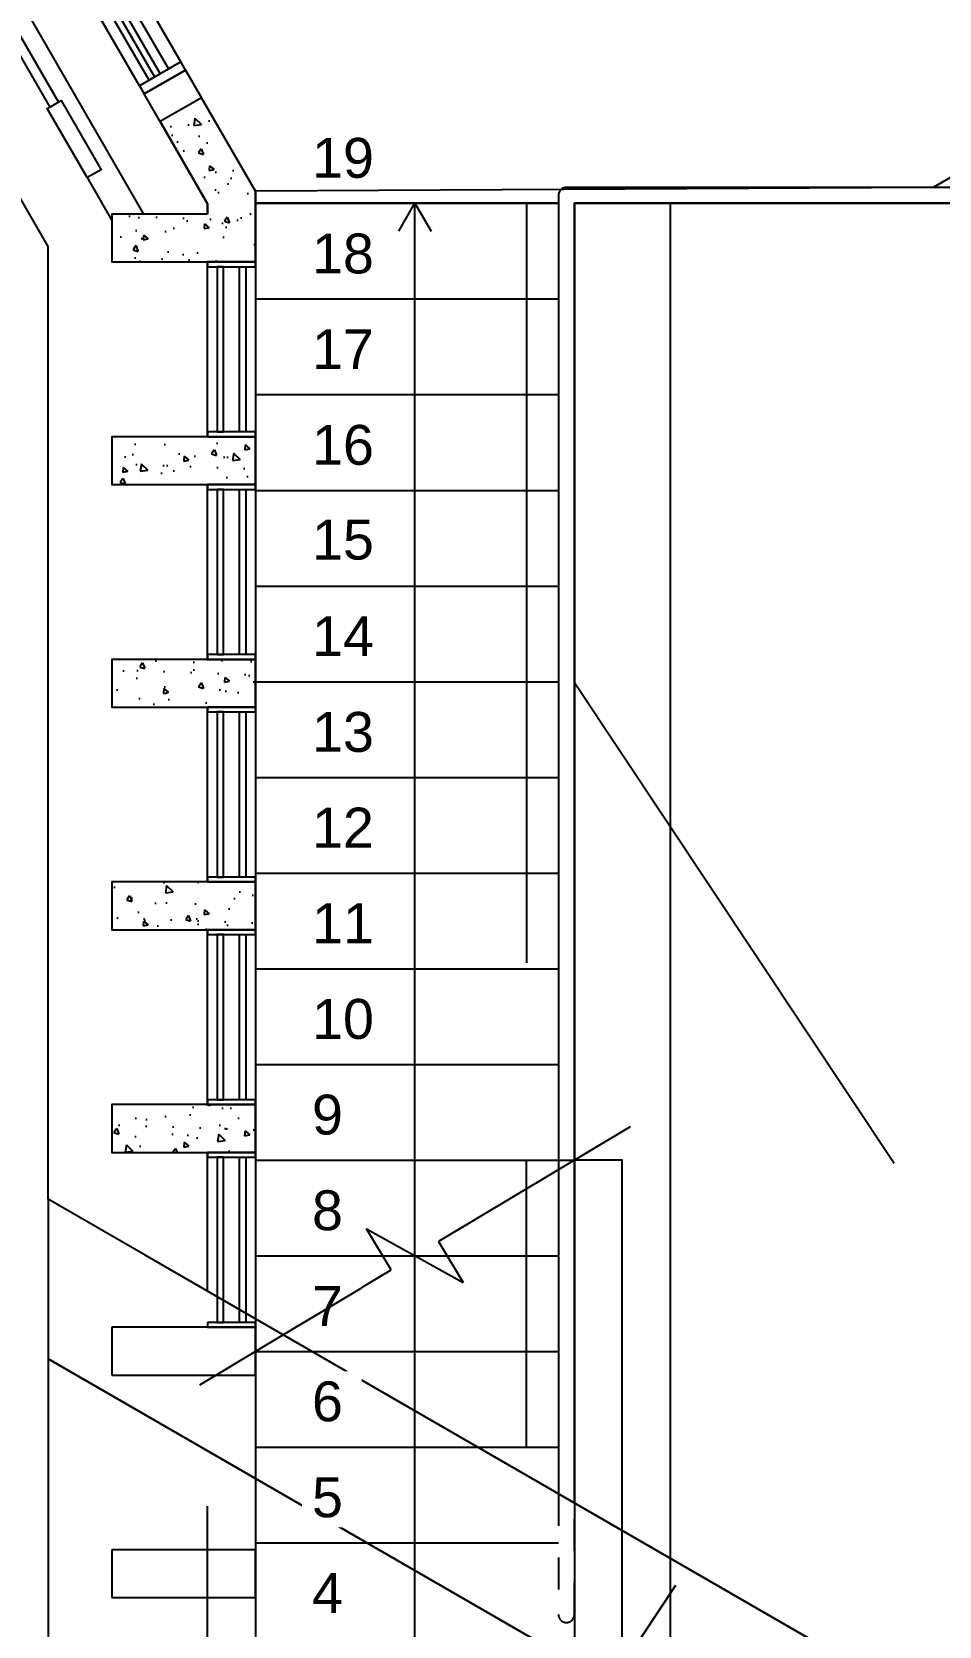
# Model space of a CAD drawing. Header units: metres. Extents: x 97 to 197, y 104 to 205.
# Drawn here: x 123.025 to 125.87, y 114.172 to 119.171 of the extents above; entities that cross this region are included whole.
import ezdxf

# ---------------------------------------------------------------- set-up
doc = ezdxf.new("R2010")
doc.units = ezdxf.units.M
doc.linetypes.add('ACAD_ISO12W100', pattern=[21, 12, -3, 0, -3, 0, -3])
doc.linetypes.add('Projeção', pattern=[3.96875, 2.38125, -1.5875])
doc.layers.get('0').update_dxf_attribs({"plot": 0})
doc.layers.add('00-AUX2', color=30, linetype='Continuous', plot=False)
doc.layers.add('01-Defpoints', color=7, linetype='Continuous', plot=False)
for name, color, linetype in [('1-ALV_CORTE', 5, 'Continuous'), ('10-PROJ_SUP', 2, 'ACAD_ISO12W100'), ('11-ESQ_CORTE', 3, 'Continuous'), ('12-ESQ_VISTA', 4, 'Continuous'), ('13-EST_PILARES', 6, 'Continuous'), ('15-COTAS', 14, 'Continuous'), ('18-HATCH', 1, 'Continuous'), ('2-ALV_VISTA', 3, 'Continuous'), ('5-PISO', 1, 'Continuous'), ('7-PISO_INF', 253, 'Continuous'), ('9-PROJ_INF', 8, 'Projeção'), ('TEXT', 1, 'Continuous')]:
    doc.layers.add(name, color=color, linetype=linetype)
doc.styles.add('Arial', font='arial.ttf', dxfattribs={"height": 125})
doc.styles.get("Standard").update_dxf_attribs({"font": 'arial.ttf', "height": 2.5})
doc.dimstyles.new('COTA ANOTATIVA', dxfattribs={"dimtxt": 2.5, "dimasz": 2.5, "dimexe": 2, "dimexo": 1, "dimgap": 0.5, "dimtad": 1, "dimzin": 4, "dimdsep": 46, "dimtxsty": 'Standard', "dimblk": 'ARCHTICK', "dimcen": 1, "dimclrd": 256, "dimclre": 256, "dimclrt": 256, "dimazin": 0, "dimtfac": 1, "dimtofl": 0, "dimtmove": 1, "dimatfit": 3, "dimldrblk": 'DOT', "dimfxl": 2, "dimfxlon": 1, "dimtolj": 1, "dimtzin": 0, "dimarcsym": 0})

# ---------------------------------------------------------------- blocks, each defined once
blk = doc.blocks.new('J_CORRER_3F')
at = {"layer": '1-ALV_CORTE', "ltscale": 0.01}
for p, q in [((-0.075, 0.1299), (0, 0)), ((-0.075, 0.1299), (0, 0)), ((-1.3524, -0.6076), (-1.2774, -0.7375))]:
    blk.add_line(p, q, dxfattribs=at)
at = {"layer": '1-ALV_CORTE'}
blk.add_line((-1.3524, -0.6076), (-1.2774, -0.7375), dxfattribs=at)
at = {"layer": '11-ESQ_CORTE', "ltscale": 0.1}
for points in [[(-0.026, -0.015), (0, 0), (-0.075, 0.1299), (-0.101, 0.1149)], [(-0.4865, -0.2174), (-0.0535, 0.0326), (-0.0435, 0.0153), (-0.4765, -0.2347)], [(-0.8955, -0.4189), (-0.4625, -0.1689), (-0.4525, -0.1862), (-0.8855, -0.4362)], [(-1.3089, -0.6229), (-0.8759, -0.3729), (-0.8659, -0.3902), (-1.2989, -0.6402)], [(-1.2774, -0.7375), (-1.2514, -0.7225), (-1.3264, -0.5926), (-1.3524, -0.6076)]]:
    blk.add_lwpolyline(points, close=True, dxfattribs=at)
at = {"layer": '2-ALV_VISTA', "ltscale": 0.1}
for p, q in [((-0.101, 0.1149), (-1.3264, -0.5926)), ((-0.026, -0.015), (-1.2514, -0.7225))]:
    blk.add_line(p, q, dxfattribs=at)
at = {"layer": '7-PISO_INF', "ltscale": 0.1}
for p, q in [((-0.8709, -0.3816), (-0.0785, 0.0759)), ((-0.4575, -0.1775), (-0.0635, 0.05)), ((-0.4815, -0.226), (-1.2739, -0.6835)), ((-0.8905, -0.4275), (-1.2889, -0.6575))]:
    blk.add_line(p, q, dxfattribs=at)
at = {"layer": 'TEXT', "ltscale": 0.1}
for points in [[(-0.265, 0.099), (-0.4382, -0.001)], [(-0.4132, 0.0424), (-0.4382, -0.001), (-0.3882, -0.001)], [(-0.6591, -0.1285), (-0.8323, -0.2285)], [(-0.7091, -0.1285), (-0.6591, -0.1285), (-0.6841, -0.1718)], [(-0.8073, -0.1851), (-0.8323, -0.2285), (-0.7823, -0.2285)], [(-1.2263, -0.456), (-1.0531, -0.356)], [(-1.1031, -0.356), (-1.0531, -0.356), (-1.0781, -0.3993)]]:
    blk.add_lwpolyline(points, dxfattribs=at)
blk = doc.blocks.new('_ArchTick')
at = {"color": 0, "linetype": 'ByBlock', "const_width": 0.15}
blk.add_lwpolyline([(-0.5, -0.5), (0.5, 0.5)], dxfattribs=at)
blk = doc.blocks.new('*D148')
at = {"layer": '01-Defpoints', "color": 0, "transparency": 16777216}
for p in [(121.477, 122.2669), (123.427, 118.8894), (122.2479, 118.2086)]:
    blk.add_point(p, dxfattribs=at)
at = {"layer": '15-COTAS', "lineweight": -2, "transparency": 16777216}
for p, q in [((120.3845, 121.6361), (120.2113, 121.5361)), ((120.2979, 121.5861), (122.2479, 118.2086)), ((122.3345, 118.2586), (122.1613, 118.1586))]:
    blk.add_line(p, q, dxfattribs=at)
at = {"layer": '15-COTAS', "lineweight": -2, "transparency": 16777216, "xscale": 0.125, "yscale": 0.125, "zscale": 0.125}
for p, rotation in [((120.2979, 121.5861), 119.9999999999999), ((122.2479, 118.2086), 299.9999999999999)]:
    blk.add_blockref('_ArchTick', p, dxfattribs=dict(at, rotation=rotation))
at = {"layer": '15-COTAS', "transparency": 16777216, "insert": (121.3498, 119.9418), "char_height": 0.125, "attachment_point": 5, "rotation": 300}
blk.add_mtext('\\A1;3.90', dxfattribs=at)
blk = doc.blocks.new('_Dot')
at = {"color": 0, "linetype": 'ByBlock', "lineweight": -2}
blk.add_line((-0.5, 0), (-1, 0), dxfattribs=at)
at = {"color": 0, "linetype": 'ByBlock', "const_width": 0.5}
blk.add_lwpolyline([(-0.25, 0, 1), (0.25, 0, 1)], format="xyb", close=True, dxfattribs=at)
blk = doc.blocks.new('*D149')
at = {"layer": '01-Defpoints', "color": 0, "transparency": 16777216}
for p in [(123.377, 118.976), (123.427, 118.8894), (122.6953, 118.5824)]:
    blk.add_point(p, dxfattribs=at)
at = {"layer": '15-COTAS', "lineweight": -2, "transparency": 16777216}
for p, q in [((122.7819, 118.6324), (122.6087, 118.5324)), ((122.7453, 118.4958), (122.6953, 118.5824)), ((122.7203, 118.5391), (122.4848, 118.2892)), ((122.8319, 118.5458), (122.6587, 118.4458)), ((122.4848, 118.2892), (122.619, 118.0566))]:
    blk.add_line(p, q, dxfattribs=at)
at = {"layer": '15-COTAS', "lineweight": -2, "transparency": 16777216, "xscale": 0.125, "yscale": 0.125, "zscale": 0.125}
for p, rotation in [((122.6953, 118.5824), 119.9999999999826), ((122.7453, 118.4958), 299.9999999999825)]:
    blk.add_blockref('_ArchTick', p, dxfattribs=dict(at, rotation=rotation))
at = {"layer": '15-COTAS', "transparency": 16777216, "insert": (122.6288, 118.2173), "char_height": 0.125, "attachment_point": 5, "rotation": 300}
blk.add_mtext('\\A1;.10', dxfattribs=at)
blk = doc.blocks.new('*D156')
at = {"layer": '01-Defpoints', "color": 0, "transparency": 16777216}
for p in [(122.6395, 120.2534), (121.9578, 119.8598), (123.377, 118.976)]:
    blk.add_point(p, dxfattribs=at)
at = {"layer": '15-COTAS', "lineweight": -2, "transparency": 16777216}
for p, q in [((122.0444, 119.9098), (121.8712, 119.8098)), ((122.6953, 118.5824), (121.9578, 119.8598)), ((122.7819, 118.6324), (122.6087, 118.5324))]:
    blk.add_line(p, q, dxfattribs=at)
at = {"layer": '15-COTAS', "lineweight": -2, "transparency": 16777216, "xscale": 0.125, "yscale": 0.125, "zscale": 0.125}
for p, rotation in [((121.9578, 119.8598), 119.9999999999983), ((122.6953, 118.5824), 299.9999999999983)]:
    blk.add_blockref('_ArchTick', p, dxfattribs=dict(at, rotation=rotation))
at = {"layer": '15-COTAS', "transparency": 16777216, "insert": (122.4035, 119.2655), "char_height": 0.125, "attachment_point": 5, "rotation": 300}
blk.add_mtext('\\A1;1.48', dxfattribs=at)
blk = doc.blocks.new('CORTE-PROJ')
at = {"layer": 'TEXT'}
for p, q in [((0.6745, 0.4047), (0.0743, 0.0446)), ((-0.0743, -0.0446), (-0.1514, 0.0841)), ((-0.1514, 0.0841), (0.1514, -0.0841)), ((0.0743, 0.0446), (0.1514, -0.0841)), ((-0.6745, -0.4047), (-0.0743, -0.0446))]:
    blk.add_line(p, q, dxfattribs=at)

msp = doc.modelspace()

# ---------------------------------------------------------------- hatches: boundary and pattern name
at = {"layer": '18-HATCH'}
h = msp.add_hatch(dxfattribs=at)
h.set_pattern_fill('AR-CONC', color=256, scale=0.001)
h.set_pattern_definition([(320, (96.64973, 180.4618), (-0.0159391, -0.18218467), [0.01905, -0.20955]), (265, (96.64973, 180.4618), (0.19105685, 0.0352434), [0.01524, -0.1676406]), (10.45144, (96.6484, 180.44661), (0.17511775, -0.14694125), [0.01619, -0.17809024]), (316.1842, (96.70053, 180.4618), (-0.0420423, -0.27107904), [0.028575, -0.314325]), (6.63556, (96.69703, 180.4392), (0.2474261, -0.2374041), [0.024285, -0.2671356]), (261.18415, (96.70053, 180.4618), (0.2474261, -0.2374041), [0.02286, -0.2514597]), (291, (96.68783, 180.4364), (-0.1022652, -0.1516144), [0.01905, -0.20955]), (236, (96.68783, 180.4364), (0.18418797, -0.06180203), [0.01524, -0.16764]), (341.45144, (96.67931, 180.42376), (0.08192277, -0.2134164), [0.01619, -0.17808994]), (307.5, (96.64973, 180.461793), (0.08455504, -0.003088603), [0, -0.165608, 0, -0.17018, 0, -0.168275]), (277.5, (96.64973, 180.46179), (0.10018057, -0.06681966), [0, -0.097028, 0, -0.161798, 0, -0.064135]), (237.5, (96.64973, 180.518435), (-0.005728744, -0.135590595), [0, -0.0635, 0, -0.19812, 0, -0.26289]), (227.5, (96.64973, 180.54384), (0.0254265, -0.14812918), [0, -0.08255, 0, -0.131572, 0, -0.18669])])
h.paths.add_polyline_path([(123.726, 118.4492), (123.726, 118.5992), (123.726, 118.6715), (123.5569, 118.9644), (123.427, 118.8894), (123.576, 118.6313), (123.576, 118.5992), (123.276, 118.5992), (123.276, 118.4492)])
h.paths.add_polyline_path([(123.726, 117.7512), (123.726, 117.9012), (123.276, 117.9012), (123.276, 117.7512)])
h.paths.add_polyline_path([(123.726, 117.0532), (123.726, 117.2032), (123.276, 117.2032), (123.276, 117.0532)])
h.paths.add_polyline_path([(123.726, 116.3552), (123.726, 116.5052), (123.276, 116.5052), (123.276, 116.3552)])
h.paths.add_polyline_path([(123.726, 115.6572), (123.726, 115.8072), (123.276, 115.8072), (123.276, 115.6572)])

# ---------------------------------------------------------------- linework, layer by layer
at = {"layer": '1-ALV_CORTE'}
for p, q in [((123.726, 118.4492), (123.576, 118.4492)), ((123.726, 117.7512), (123.576, 117.7512)), ((123.726, 117.0532), (123.576, 117.0532)), ((123.726, 116.3552), (123.576, 116.3552)), ((123.726, 115.6572), (123.576, 115.6572))]:
    msp.add_line(p, q, dxfattribs=at)
for points in [[(123.5069, 119.051), (123.5569, 118.9644)], [(123.576, 118.5992), (123.576, 118.6313), (123.377, 118.976)], [(123.576, 118.5992), (123.576, 118.6313)], [(123.576, 117.9012), (123.576, 118.4492)], [(123.576, 117.7126), (123.576, 117.7512)]]:
    msp.add_lwpolyline(points, dxfattribs=at)
for points in [[(123.726, 117.7512), (123.726, 117.9012), (123.276, 117.9012), (123.276, 117.7512)], [(123.726, 117.0532), (123.726, 117.2032), (123.276, 117.2032), (123.276, 117.0532)], [(123.726, 115.6572), (123.726, 115.8072), (123.276, 115.8072), (123.276, 115.6572)], [(128.576, 111.8351), (128.576, 112.3351), (123.076, 115.5105), (123.076, 115.0105)]]:
    msp.add_lwpolyline(points, close=True, dxfattribs=at)
at = {"layer": '10-PROJ_SUP', "color": 40, "true_color": 0xf8d731}
msp.add_line((123.076, 115.0105), (123.876, 114.5487), dxfattribs=at)
at = {"layer": '10-PROJ_SUP', "ltscale": 0.5}
for points in [[(120.294, 123.3159), (125.0571, 126.0659), (128.3198, 120.4148), (131.08, 120.6563), (131.5419, 115.3765), (128.576, 115.117), (128.576, 112.3351), (123.076, 115.5105), (123.076, 118.4973)], [(123.606, 118.4342), (123.606, 117.9162), (123.626, 117.9162), (123.626, 118.4342)], [(123.606, 117.7362), (123.606, 117.2182), (123.626, 117.2182), (123.626, 117.7362)], [(123.606, 117.0382), (123.606, 116.5202), (123.626, 116.5202), (123.626, 117.0382)], [(123.606, 116.3402), (123.606, 115.8222), (123.626, 115.8222), (123.626, 116.3402)], [(123.606, 115.6422), (123.606, 115.1242), (123.626, 115.1242), (123.626, 115.6422)]]:
    msp.add_lwpolyline(points, close=True, dxfattribs=at)
at = {"layer": '11-ESQ_CORTE'}
msp.add_lwpolyline([(123.1984, 118.7136), (123.0734, 118.9301), (123.1167, 118.9551), (123.2417, 118.7386)], close=True, dxfattribs=at)
at = {"layer": '11-ESQ_CORTE', "ltscale": 0.1}
for points in [[(123.576, 118.4492), (123.576, 118.4342), (123.726, 118.4342), (123.726, 118.4492)], [(123.696, 118.4342), (123.696, 117.9162), (123.676, 117.9162), (123.676, 118.4342)], [(123.576, 117.9162), (123.576, 117.9012), (123.726, 117.9012), (123.726, 117.9162)], [(123.576, 117.7512), (123.576, 117.7362), (123.726, 117.7362), (123.726, 117.7512)], [(123.696, 117.7362), (123.696, 117.2182), (123.676, 117.2182), (123.676, 117.7362)], [(123.576, 117.2182), (123.576, 117.2032), (123.726, 117.2032), (123.726, 117.2182)], [(123.576, 117.0532), (123.576, 117.0382), (123.726, 117.0382), (123.726, 117.0532)], [(123.696, 117.0382), (123.696, 116.5202), (123.676, 116.5202), (123.676, 117.0382)], [(123.576, 116.5202), (123.576, 116.5052), (123.726, 116.5052), (123.726, 116.5202)], [(123.576, 116.3552), (123.576, 116.3402), (123.726, 116.3402), (123.726, 116.3552)], [(123.696, 116.3402), (123.696, 115.8222), (123.676, 115.8222), (123.676, 116.3402)], [(123.576, 115.8222), (123.576, 115.8072), (123.726, 115.8072), (123.726, 115.8222)], [(123.576, 115.6572), (123.576, 115.6422), (123.726, 115.6422), (123.726, 115.6572)], [(123.696, 115.6422), (123.696, 115.1242), (123.676, 115.1242), (123.676, 115.6422)], [(123.576, 115.1242), (123.576, 115.1092), (123.726, 115.1092), (123.726, 115.1242)]]:
    msp.add_lwpolyline(points, close=True, dxfattribs=at)
at = {"layer": '12-ESQ_VISTA'}
msp.add_lwpolyline([(123.108, 118.9501), (123.082, 118.9351), (122.4566, 120.0184), (122.4826, 120.0334)], close=True, dxfattribs=at)
at = {"layer": '13-EST_PILARES'}
for points in [[(123.576, 118.5992), (123.276, 118.5992), (123.276, 118.4492), (123.726, 118.4492), (123.726, 118.5992), (123.726, 118.6715), (123.5569, 118.9644), (123.427, 118.8894), (123.576, 118.6313)], [(123.726, 116.3552), (123.726, 116.5052), (123.276, 116.5052), (123.276, 116.3552)]]:
    msp.add_lwpolyline(points, close=True, dxfattribs=at)
at = {"layer": '2-ALV_VISTA', "ltscale": 0.01}
msp.add_lwpolyline([(127.253, 116.9783), (126.2759, 118.6707, 0.267949), (126.2543, 118.6832), (124.726, 118.6832), (124.701, 118.6832, 0.414214), (124.676, 118.6582), (124.676, 115.6032)], format="xyb", dxfattribs=at)
msp.add_lwpolyline([(127.2097, 116.9533), (126.2398, 118.6332), (124.726, 118.6332), (124.726, 115.6032)], dxfattribs=at)
at = {"layer": '5-PISO'}
for p, q in [((123.726, 118.6332), (124.676, 118.6332)), ((124.726, 118.6332), (126.2398, 118.6332)), ((123.726, 118.3332), (124.676, 118.3332)), ((123.726, 118.0332), (124.676, 118.0332)), ((123.726, 117.7332), (124.676, 117.7332)), ((123.726, 117.4332), (124.676, 117.4332)), ((123.726, 117.1332), (124.676, 117.1332)), ((123.726, 116.8332), (124.676, 116.8332))]:
    msp.add_line(p, q, dxfattribs=at)
at = {"layer": '5-PISO', "transparency": 33554687}
for points in [[(122.3229, 120.2299), (121.2294, 122.124), (121.477, 122.2669), (121.527, 122.1803), (121.3624, 122.0853), (123.3752, 118.5992)], [(123.1984, 118.7136), (123.276, 118.5792)]]:
    msp.add_lwpolyline(points, dxfattribs=at)
at = {"layer": '5-PISO'}
for points in [[(123.726, 118.6715), (123.726, 115.1353)], [(123.576, 117.9012), (123.576, 118.4492)], [(123.576, 117.2032), (123.576, 117.7512)], [(123.576, 116.5052), (123.576, 117.0532)], [(123.576, 115.8072), (123.576, 116.3552)], [(123.576, 115.2219), (123.576, 115.6572)]]:
    msp.add_lwpolyline(points, dxfattribs=at)
at = {"layer": '5-PISO', "color": 251, "true_color": 0x636466}
msp.add_lwpolyline([(123.076, 115.0105), (123.076, 112.1094), (128.576, 108.934), (128.576, 111.8351)], close=True, dxfattribs=at)
at = {"layer": '7-PISO_INF'}
for p, q in [((123.726, 116.5332), (124.676, 116.5332)), ((123.726, 116.2332), (124.676, 116.2332)), ((123.726, 115.9332), (124.676, 115.9332)), ((123.726, 115.3332), (124.676, 115.3332)), ((123.9028, 115.0332), (124.676, 115.0332)), ((124.4224, 114.7332), (124.676, 114.7332))]:
    msp.add_line(p, q, dxfattribs=at)
for points in [[(123.726, 115.6332), (124.726, 115.6332), (124.726, 118.6332)], [(124.676, 118.6332), (123.726, 118.6332)], [(124.726, 118.6332), (125.026, 118.6332), (125.026, 114.3847)], [(124.876, 114.4713), (124.876, 115.6332), (124.726, 115.6332)], [(124.726, 115.6332), (124.726, 114.5579)]]:
    msp.add_lwpolyline(points, dxfattribs=at)
at = {"layer": '7-PISO_INF', "ltscale": 0.01}
for points in [[(124.726, 114.5579), (124.726, 115.6332)], [(124.676, 115.6032), (124.676, 114.5868)]]:
    msp.add_lwpolyline(points, dxfattribs=at)
at = {"layer": '9-PROJ_INF'}
for p, q in [((124.576, 118.6332), (124.576, 115.6332)), ((124.676, 118.6332), (124.576, 118.6332)), ((123.726, 112.3172), (127.0235, 117.2759)), ((127.926, 112.3172), (124.726, 117.1294)), ((123.726, 115.0332), (123.9028, 115.0332)), ((123.726, 114.7332), (124.4224, 114.7332)), ((123.726, 114.4332), (124.676, 114.4332))]:
    msp.add_line(p, q, dxfattribs=at)
for points in [[(124.576, 114.7332), (124.576, 115.6332), (124.726, 115.6332)], [(128.0009, 112.1672), (123.576, 112.1672), (123.576, 115.2219)], [(123.726, 115.1353), (123.726, 112.3172), (127.7411, 112.3172)], [(124.726, 114.5579), (124.726, 114.1332)], [(123.726, 113.8332), (124.876, 113.8332), (124.876, 114.4713)], [(125.026, 114.3847), (125.026, 113.5332), (125.026, 112.3172)]]:
    msp.add_lwpolyline(points, dxfattribs=at)
for points in [[(123.726, 114.9592), (123.726, 115.1092), (123.276, 115.1092), (123.276, 114.9592)], [(123.726, 114.2612), (123.726, 114.4112), (123.276, 114.4112), (123.276, 114.2612)]]:
    msp.add_lwpolyline(points, close=True, dxfattribs=at)
at = {"layer": '9-PROJ_INF', "ltscale": 0.01}
msp.add_lwpolyline([(124.676, 114.5868), (124.676, 114.2082, 0.414214), (124.701, 114.1832), (124.701, 114.1832, 0.414214), (124.726, 114.2082), (124.726, 114.5579)], format="xyb", dxfattribs=at)
at = {"layer": 'TEXT'}
for points in [[(124.1753, 118.5454), (124.226, 118.6332), (124.2767, 118.5454)], [(125.026, 112.9252), (124.226, 112.9252), (124.226, 118.6332)]]:
    msp.add_lwpolyline(points, dxfattribs=at)

# ---------------------------------------------------------------- block references
at = {"layer": '7-PISO_INF', "rotation": 270}
msp.add_blockref('J_CORRER_3F', (123.377, 118.976), dxfattribs=at)

# ---------------------------------------------------------------- dimensions: what is measured, and where the dimension line sits
at = {"layer": '15-COTAS'}
for p1, p2, distance, picture, middle in [((121.477, 122.2669), (123.427, 118.8894), -1.3615, '*D148', (121.3498, 119.9418)), ((123.377, 118.976), (122.6395, 120.2534), 0.7871, '*D156', (122.4035, 119.2655)), ((123.427, 118.8894), (123.377, 118.976), 0.7871, '*D149', (122.5742, 118.3119))]:
    dim = msp.add_aligned_dim(p1=p1, p2=p2, distance=distance, dimstyle='COTA ANOTATIVA', dxfattribs=at)
    dim.commit()
    dim.dimension.update_dxf_attribs({"geometry": picture, "text_midpoint": middle})

# ---------------------------------------------------------------- next in the draw order: texts
at = {"layer": 'TEXT', "char_height": 0.125, "attachment_point": 1, "line_spacing_factor": 0.941778, "style": 'Arial', "bg_fill": 3, "box_fill_scale": 1.25, "bg_fill_color": 256, "bg_fill_true_color": 13158600, "bg_fill_transparency": 0}
for s, insert in [('19', (123.9033, 118.8383)), ('18', (123.9033, 118.5383)), ('17', (123.9033, 118.2383)), ('16', (123.9033, 117.9383)), ('15', (123.9033, 117.6412)), ('14', (123.9033, 117.3383)), ('13', (123.9033, 117.0383)), ('12', (123.9033, 116.7383)), ('11', (123.9033, 116.4383)), ('10', (123.9033, 116.1383)), ('9', (123.9033, 115.8383)), ('8', (123.9033, 115.5383)), ('7', (123.9033, 115.2383)), ('6', (123.9033, 114.9392)), ('5', (123.9033, 114.6383)), ('4', (123.9033, 114.3383))]:
    msp.add_mtext(s, dxfattribs=dict(at, insert=insert))

# ---------------------------------------------------------------- next in the draw order: linework, layer by layer
at = {"layer": '00-AUX2', "transparency": 33554687}
msp.add_lwpolyline([(127.8894, 119.8603), (125.8506, 118.6832), (123.726, 118.6715), (122.6469, 120.5406), (126.2842, 122.6406)], close=True, dxfattribs=at)

# ---------------------------------------------------------------- next in the draw order: block references
at = {"layer": 'TEXT'}
msp.add_blockref('CORTE-PROJ', (124.226, 115.3332), dxfattribs=at)

doc.saveas('drawing.dxf')
